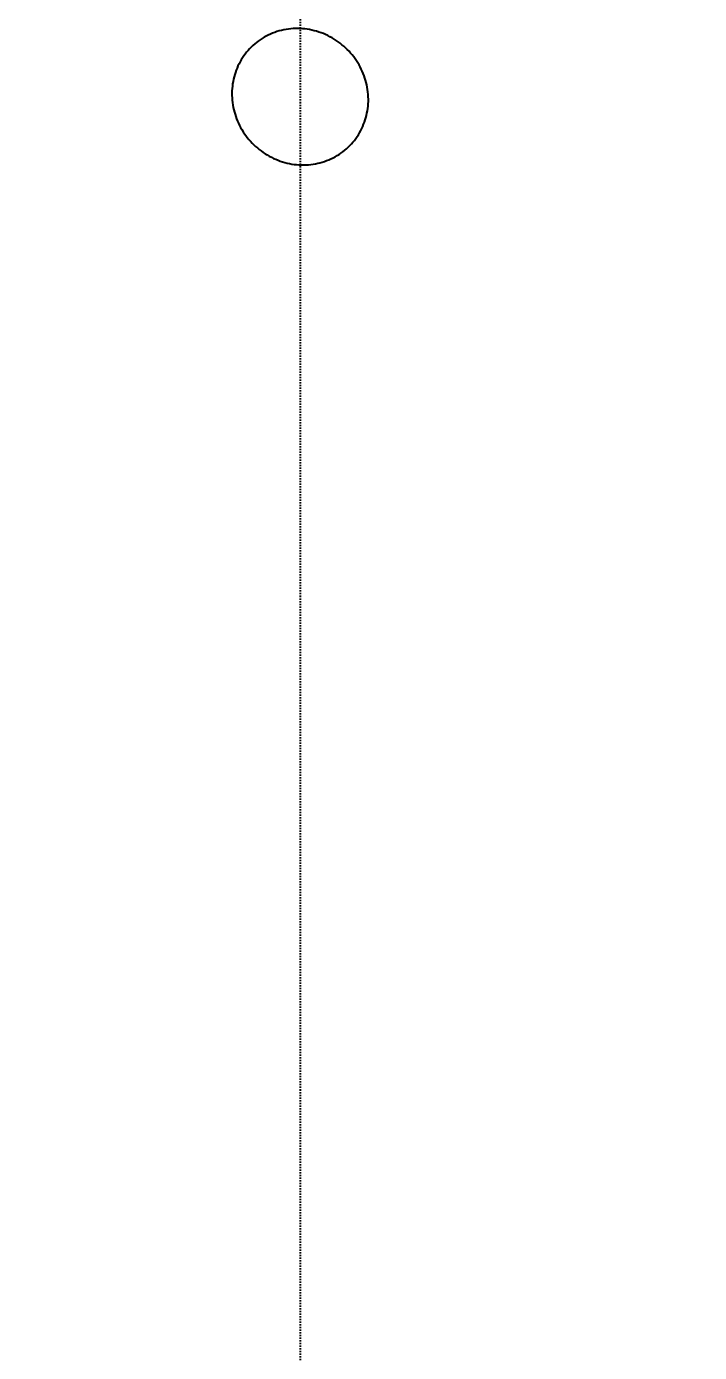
# Model space of a CAD drawing. Header units: millimetres. Extents: x 580 to 2065, y -13 to 1037.
# Drawn here: x 1128.6 to 1179, y 523 to 622.3 of the extents above; entities that cross this region are included whole.
import ezdxf

# ---------------------------------------------------------------- set-up
doc = ezdxf.new("R2010")
doc.units = ezdxf.units.MM
doc.header["$LTSCALE"] = 0.1
doc.linetypes.add('CENTER', pattern=[0.6, 0.375, -0.075, 0.075, -0.075])
doc.layers.add('CEN', color=1, linetype='CENTER')
doc.layers.add('DEFAULT', color=7, linetype='Continuous')
doc.styles.add('ARIAL', font='arial_0.ttf')
doc.dimstyles.new('DIMENSION STYLE 01', dxfattribs={"dimtxt": 20, "dimasz": 20, "dimexe": 10, "dimexo": 0.5, "dimgap": 0.09, "dimtad": 1, "dimtoh": 1, "dimdec": 0, "dimzin": 0, "dimdsep": 46, "dimtxsty": 'ARIAL', "dimcen": 0.5, "dimadec": 1, "dimazin": 0, "dimtfac": 1, "dimtdec": 4, "dimtofl": 0, "dimtmove": 0, "dimatfit": 3, "dimfxl": 1, "dimtolj": 1, "dimtzin": 0, "dimarcsym": 0})

# ---------------------------------------------------------------- blocks, each defined once
blk = doc.blocks.new('*D142')
at = {"layer": 'DEFAULT', "color": 0, "lineweight": -2, "transparency": 16777216}
for p, q in [((973.843, 547.956), (973.843, 424.145)), ((1324.6, 548.188), (1324.6, 424.145)), ((993.843, 434.145), (1304.6, 434.145))]:
    blk.add_line(p, q, dxfattribs=at)
at = {"layer": 'DEFAULT', "color": 0, "transparency": 16777216}
for points in [[(993.843, 437.478), (993.843, 430.812), (973.843, 434.145)], [(1304.6, 437.478), (1304.6, 430.812), (1324.6, 434.145)]]:
    blk.add_solid(points, dxfattribs=at)
at = {"layer": 'Defpoints', "color": 0, "transparency": 16777216}
for p in [(1324.6, 548.688), (973.843, 548.456), (1324.6, 434.145)]:
    blk.add_point(p, dxfattribs=at)
at = {"layer": 'DEFAULT', "color": 0, "transparency": 16777216, "insert": (1149.222, 444.453), "char_height": 20, "attachment_point": 5, "style": 'ARIAL'}
blk.add_mtext('\\A1;350^M^J', dxfattribs=at)
blk = doc.blocks.new('*D143')
at = {"layer": 'DEFAULT', "color": 0, "lineweight": -2, "transparency": 16777216}
for p, q in [((1148.747, 727.087), (1092.597, 782.286)), ((938.489, 611.258), (1085.707, 761.013)), ((973.487, 548.807), (917.337, 604.006))]:
    blk.add_line(p, q, dxfattribs=at)
at = {"layer": 'DEFAULT', "color": 0, "transparency": 16777216}
for points in [[(1083.33, 763.35), (1088.084, 758.676), (1099.728, 775.275)], [(936.111, 613.595), (940.866, 608.921), (924.468, 596.995)]]:
    blk.add_solid(points, dxfattribs=at)
at = {"layer": 'Defpoints', "color": 0, "transparency": 16777216}
for p in [(1099.728, 775.275), (1149.104, 726.736), (973.843, 548.456)]:
    blk.add_point(p, dxfattribs=at)
at = {"layer": 'DEFAULT', "color": 0, "transparency": 16777216, "insert": (1004.752, 693.357), "char_height": 20, "attachment_point": 5, "rotation": 45.48939, "style": 'ARIAL'}
blk.add_mtext('\\A1;250', dxfattribs=at)
blk = doc.blocks.new('*D144')
at = {"layer": 'DEFAULT', "color": 0, "lineweight": -2, "transparency": 16777216}
for p, q in [((1149.604, 726.736), (1373.552, 726.736)), ((1363.552, 706.736), (1363.552, 494.475)), ((1149.604, 474.475), (1373.552, 474.475))]:
    blk.add_line(p, q, dxfattribs=at)
at = {"layer": 'DEFAULT', "color": 0, "transparency": 16777216}
for points in [[(1360.218, 706.736), (1366.885, 706.736), (1363.552, 726.736)], [(1360.218, 494.475), (1366.885, 494.475), (1363.552, 474.475)]]:
    blk.add_solid(points, dxfattribs=at)
at = {"layer": 'Defpoints', "color": 0, "transparency": 16777216}
for p in [(1149.104, 726.736), (1149.104, 474.475), (1363.552, 474.475)]:
    blk.add_point(p, dxfattribs=at)
at = {"layer": 'DEFAULT', "color": 0, "transparency": 16777216, "insert": (1353.25, 600.606), "char_height": 20, "attachment_point": 5, "rotation": 90, "style": 'ARIAL'}
blk.add_mtext('\\A1;250^M^J', dxfattribs=at)

msp = doc.modelspace()

# ---------------------------------------------------------------- linework, layer by layer
at = {"layer": 'CEN'}
msp.add_line((1149.104, 811.889), (1149.104, 258.614), dxfattribs=at)
at = {"layer": 'DEFAULT'}
for p, q in [((1148.047, 622.126, -0.845), (1147.874, 622.094, -0.802)), ((1148.222, 622.152, -0.888), (1148.047, 622.126, -0.845)), ((1148.397, 622.172, -0.929), (1148.222, 622.152, -0.888)), ((1148.573, 622.186, -0.97), (1148.397, 622.172, -0.929)), ((1148.75, 622.194, -1.009), (1148.573, 622.186, -0.97)), ((1148.927, 622.195, -1.047), (1148.75, 622.194, -1.009)), ((1149.104, 622.191, -1.083), (1148.927, 622.195, -1.047)), ((1149.282, 622.18, -1.119), (1149.104, 622.191, -1.083)), ((1149.459, 622.163, -1.153), (1149.282, 622.18, -1.119)), ((1149.636, 622.14, -1.185), (1149.459, 622.163, -1.153)), ((1149.812, 622.111, -1.217), (1149.636, 622.14, -1.185)), ((1145.834, 621.15, -0.169), (1145.699, 621.04, -0.117)), ((1145.972, 621.255, -0.22), (1145.834, 621.15, -0.169)), ((1146.114, 621.355, -0.272), (1145.972, 621.255, -0.22)), ((1146.26, 621.45, -0.323), (1146.114, 621.355, -0.272)), ((1146.409, 621.539, -0.374), (1146.26, 621.45, -0.323)), ((1146.561, 621.624, -0.424), (1146.409, 621.539, -0.374)), ((1146.717, 621.702, -0.473), (1146.561, 621.624, -0.424)), ((1146.875, 621.776, -0.523), (1146.717, 621.702, -0.473)), ((1147.036, 621.843, -0.571), (1146.875, 621.776, -0.523)), ((1147.2, 621.905, -0.619), (1147.036, 621.843, -0.571)), ((1147.365, 621.961, -0.666), (1147.2, 621.905, -0.619)), ((1147.533, 622.011, -0.712), (1147.365, 621.961, -0.666)), ((1147.703, 622.055, -0.758), (1147.533, 622.011, -0.712)), ((1147.874, 622.094, -0.802), (1147.703, 622.055, -0.758)), ((1149.987, 622.076, -1.246), (1149.812, 622.111, -1.217)), ((1150.161, 622.035, -1.275), (1149.987, 622.076, -1.246)), ((1150.334, 621.987, -1.301), (1150.161, 622.035, -1.275)), ((1150.506, 621.934, -1.326), (1150.334, 621.987, -1.301)), ((1150.675, 621.875, -1.35), (1150.506, 621.934, -1.326)), ((1150.843, 621.811, -1.372), (1150.675, 621.875, -1.35)), ((1151.009, 621.74, -1.392), (1150.843, 621.811, -1.372)), ((1151.172, 621.665, -1.411), (1151.009, 621.74, -1.392)), ((1151.333, 621.583, -1.427), (1151.172, 621.665, -1.411)), ((1151.492, 621.496, -1.443), (1151.333, 621.583, -1.427)), ((1151.647, 621.404, -1.456), (1151.492, 621.496, -1.443)), ((1151.799, 621.307, -1.468), (1151.647, 621.404, -1.456)), ((1151.949, 621.204, -1.477), (1151.799, 621.307, -1.468)), ((1152.094, 621.097, -1.486), (1151.949, 621.204, -1.477)), ((1144.882, 620.145, 0.246), (1144.785, 620.001, 0.297)), ((1144.985, 620.285, 0.195), (1144.882, 620.145, 0.246)), ((1145.092, 620.421, 0.143), (1144.985, 620.285, 0.195)), ((1145.204, 620.554, 0.091), (1145.092, 620.421, 0.143)), ((1145.321, 620.682, 0.039), (1145.204, 620.554, 0.091)), ((1145.443, 620.806, -0.013), (1145.321, 620.682, 0.039)), ((1145.569, 620.925, -0.065), (1145.443, 620.806, -0.013)), ((1145.699, 621.04, -0.117), (1145.569, 620.925, -0.065)), ((1152.236, 620.984, -1.492), (1152.094, 621.097, -1.486)), ((1152.375, 620.867, -1.496), (1152.236, 620.984, -1.492)), ((1152.509, 620.746, -1.499), (1152.375, 620.867, -1.496)), ((1152.639, 620.62, -1.5), (1152.509, 620.746, -1.499)), ((1152.765, 620.489, -1.499), (1152.639, 620.62, -1.5)), ((1152.887, 620.355, -1.496), (1152.765, 620.489, -1.499)), ((1153.004, 620.217, -1.492), (1152.887, 620.355, -1.496)), ((1153.116, 620.075, -1.486), (1153.004, 620.217, -1.492)), ((1144.377, 619.232, 0.547), (1144.313, 619.07, 0.595)), ((1144.448, 619.392, 0.498), (1144.377, 619.232, 0.547)), ((1144.524, 619.549, 0.449), (1144.448, 619.392, 0.498)), ((1144.605, 619.703, 0.399), (1144.524, 619.549, 0.449)), ((1144.692, 619.853, 0.348), (1144.605, 619.703, 0.399)), ((1144.785, 620.001, 0.297), (1144.692, 619.853, 0.348)), ((1153.223, 619.929, -1.477), (1153.116, 620.075, -1.486)), ((1153.326, 619.78, -1.468), (1153.223, 619.929, -1.477)), ((1153.423, 619.628, -1.456), (1153.326, 619.78, -1.468)), ((1153.516, 619.472, -1.443), (1153.423, 619.628, -1.456)), ((1153.603, 619.314, -1.427), (1153.516, 619.472, -1.443)), ((1153.684, 619.153, -1.411), (1153.603, 619.314, -1.427)), ((1153.76, 618.99, -1.392), (1153.684, 619.153, -1.411)), ((1144.077, 618.227, 0.824), (1144.048, 618.053, 0.867)), ((1144.112, 618.399, 0.78), (1144.077, 618.227, 0.824)), ((1144.153, 618.569, 0.735), (1144.112, 618.399, 0.78)), ((1144.201, 618.738, 0.689), (1144.153, 618.569, 0.735)), ((1144.254, 618.905, 0.642), (1144.201, 618.738, 0.689)), ((1144.313, 619.07, 0.595), (1144.254, 618.905, 0.642)), ((1153.83, 618.824, -1.372), (1153.76, 618.99, -1.392)), ((1153.895, 618.656, -1.35), (1153.83, 618.824, -1.372)), ((1153.954, 618.486, -1.326), (1153.895, 618.656, -1.35)), ((1154.007, 618.315, -1.301), (1153.954, 618.486, -1.326)), ((1154.054, 618.142, -1.275), (1154.007, 618.315, -1.301)), ((1143.997, 617.526, 0.989), (1143.992, 617.349, 1.028)), ((1143.992, 617.349, 1.028), (1143.994, 617.172, 1.065)), ((1143.994, 617.172, 1.065), (1144.002, 616.994, 1.101)), ((1144.008, 617.702, 0.95), (1143.997, 617.526, 0.989)), ((1144.025, 617.878, 0.909), (1144.008, 617.702, 0.95)), ((1144.048, 618.053, 0.867), (1144.025, 617.878, 0.909)), ((1154.095, 617.968, -1.246), (1154.054, 618.142, -1.275)), ((1154.13, 617.792, -1.217), (1154.095, 617.968, -1.246)), ((1154.16, 617.616, -1.185), (1154.13, 617.792, -1.217)), ((1154.183, 617.44, -1.153), (1154.16, 617.616, -1.185)), ((1154.199, 617.262, -1.119), (1154.183, 617.44, -1.153)), ((1154.21, 617.085, -1.083), (1154.199, 617.262, -1.119)), ((1144.002, 616.994, 1.101), (1144.015, 616.817, 1.136)), ((1144.015, 616.817, 1.136), (1144.035, 616.64, 1.169)), ((1144.035, 616.64, 1.169), (1144.062, 616.464, 1.201)), ((1144.062, 616.464, 1.201), (1144.094, 616.288, 1.232)), ((1144.094, 616.288, 1.232), (1144.132, 616.113, 1.261)), ((1154.146, 616.028, -0.845), (1154.172, 616.202, -0.888)), ((1154.172, 616.202, -0.888), (1154.192, 616.377, -0.929)), ((1154.192, 616.377, -0.929), (1154.206, 616.554, -0.97)), ((1154.206, 616.554, -0.97), (1154.213, 616.73, -1.009)), ((1154.215, 616.908, -1.047), (1154.21, 617.085, -1.083)), ((1154.213, 616.73, -1.009), (1154.215, 616.908, -1.047)), ((1144.132, 616.113, 1.261), (1144.176, 615.939, 1.288)), ((1144.176, 615.939, 1.288), (1144.226, 615.767, 1.314)), ((1144.226, 615.767, 1.314), (1144.282, 615.597, 1.338)), ((1144.282, 615.597, 1.338), (1144.344, 615.428, 1.361)), ((1144.344, 615.428, 1.361), (1144.411, 615.261, 1.382)), ((1144.411, 615.261, 1.382), (1144.485, 615.096, 1.401)), ((1153.863, 615.017, -0.571), (1153.925, 615.18, -0.619)), ((1153.925, 615.18, -0.619), (1153.981, 615.346, -0.666)), ((1153.981, 615.346, -0.666), (1154.031, 615.514, -0.712)), ((1154.031, 615.514, -0.712), (1154.075, 615.684, -0.758)), ((1154.075, 615.684, -0.758), (1154.113, 615.855, -0.802)), ((1154.113, 615.855, -0.802), (1154.146, 616.028, -0.845)), ((1144.485, 615.096, 1.401), (1144.563, 614.934, 1.419)), ((1144.563, 614.934, 1.419), (1144.647, 614.774, 1.435)), ((1144.647, 614.774, 1.435), (1144.737, 614.618, 1.449)), ((1144.737, 614.618, 1.449), (1144.832, 614.464, 1.462)), ((1144.832, 614.464, 1.462), (1144.932, 614.313, 1.473)), ((1144.932, 614.313, 1.473), (1145.037, 614.166, 1.482)), ((1153.375, 614.095, -0.272), (1153.47, 614.24, -0.323)), ((1153.47, 614.24, -0.323), (1153.559, 614.39, -0.374)), ((1153.559, 614.39, -0.374), (1153.643, 614.542, -0.424)), ((1153.643, 614.542, -0.424), (1153.722, 614.697, -0.473)), ((1153.722, 614.697, -0.473), (1153.795, 614.856, -0.523)), ((1153.795, 614.856, -0.523), (1153.863, 615.017, -0.571)), ((1145.037, 614.166, 1.482), (1145.147, 614.022, 1.489)), ((1145.147, 614.022, 1.489), (1145.262, 613.881, 1.494)), ((1145.262, 613.881, 1.494), (1145.381, 613.745, 1.498)), ((1145.381, 613.745, 1.498), (1145.505, 613.613, 1.5)), ((1145.505, 613.613, 1.5), (1145.633, 613.485, 1.5)), ((1145.633, 613.485, 1.5), (1145.765, 613.361, 1.498)), ((1145.765, 613.361, 1.498), (1145.901, 613.242, 1.494)), ((1145.901, 613.242, 1.494), (1146.042, 613.127, 1.489)), ((1152.441, 613.073, 0.143), (1152.574, 613.185, 0.091)), ((1152.574, 613.185, 0.091), (1152.702, 613.302, 0.039)), ((1152.702, 613.302, 0.039), (1152.826, 613.424, -0.013)), ((1152.826, 613.424, -0.013), (1152.945, 613.55, -0.065)), ((1152.945, 613.55, -0.065), (1153.06, 613.68, -0.117)), ((1153.06, 613.68, -0.117), (1153.17, 613.814, -0.169)), ((1153.17, 613.814, -0.169), (1153.275, 613.953, -0.22)), ((1153.275, 613.953, -0.22), (1153.375, 614.095, -0.272)), ((1146.042, 613.127, 1.489), (1146.185, 613.017, 1.482)), ((1146.185, 613.017, 1.482), (1146.333, 612.912, 1.473)), ((1146.333, 612.912, 1.473), (1146.484, 612.812, 1.462)), ((1146.484, 612.812, 1.462), (1146.638, 612.717, 1.449)), ((1146.638, 612.717, 1.449), (1146.794, 612.628, 1.435)), ((1146.794, 612.628, 1.435), (1146.954, 612.543, 1.419)), ((1146.954, 612.543, 1.419), (1147.116, 612.465, 1.401)), ((1147.116, 612.465, 1.401), (1147.281, 612.392, 1.382)), ((1147.281, 612.392, 1.382), (1147.448, 612.324, 1.361)), ((1147.448, 612.324, 1.361), (1147.617, 612.262, 1.338)), ((1147.617, 612.262, 1.338), (1147.787, 612.206, 1.314)), ((1147.787, 612.206, 1.314), (1147.959, 612.156, 1.288)), ((1150.589, 612.134, 0.735), (1150.758, 612.181, 0.689)), ((1150.758, 612.181, 0.689), (1150.925, 612.234, 0.642)), ((1150.925, 612.234, 0.642), (1151.09, 612.293, 0.595)), ((1151.09, 612.293, 0.595), (1151.252, 612.358, 0.547)), ((1151.252, 612.358, 0.547), (1151.412, 612.428, 0.498)), ((1151.412, 612.428, 0.498), (1151.569, 612.504, 0.449)), ((1151.569, 612.504, 0.449), (1151.723, 612.586, 0.399)), ((1151.723, 612.586, 0.399), (1151.873, 612.673, 0.348)), ((1151.873, 612.673, 0.348), (1152.021, 612.765, 0.297)), ((1152.021, 612.765, 0.297), (1152.165, 612.863, 0.246)), ((1152.165, 612.863, 0.246), (1152.305, 612.965, 0.195)), ((1152.305, 612.965, 0.195), (1152.441, 613.073, 0.143)), ((1147.959, 612.156, 1.288), (1148.133, 612.112, 1.261)), ((1148.133, 612.112, 1.261), (1148.308, 612.074, 1.232)), ((1148.308, 612.074, 1.232), (1148.483, 612.042, 1.201)), ((1148.483, 612.042, 1.201), (1148.66, 612.016, 1.169)), ((1148.66, 612.016, 1.169), (1148.837, 611.996, 1.136)), ((1148.837, 611.996, 1.136), (1149.014, 611.982, 1.101)), ((1149.014, 611.982, 1.101), (1149.192, 611.974, 1.065)), ((1149.192, 611.974, 1.065), (1149.369, 611.973, 1.028)), ((1149.369, 611.973, 1.028), (1149.546, 611.977, 0.989)), ((1149.546, 611.977, 0.989), (1149.722, 611.988, 0.95)), ((1149.722, 611.988, 0.95), (1149.898, 612.005, 0.909)), ((1149.898, 612.005, 0.909), (1150.073, 612.028, 0.867)), ((1150.073, 612.028, 0.867), (1150.247, 612.057, 0.824)), ((1150.247, 612.057, 0.824), (1150.419, 612.093, 0.78)), ((1150.419, 612.093, 0.78), (1150.589, 612.134, 0.735))]:
    msp.add_line(p, q, dxfattribs=at)

# ---------------------------------------------------------------- dimensions: what is measured, and where the dimension line sits
dim = msp.add_linear_dim(base=(1099.728, 775.275), p1=(973.843, 548.456), p2=(1149.104, 726.736), angle=45.48939, dimstyle='DIMENSION STYLE 01', dxfattribs=at)
dim.commit()
dim.dimension.update_dxf_attribs({"geometry": '*D143', "text_midpoint": (1004.752, 693.357)})
dim = msp.add_linear_dim(base=(1363.552, 474.475), p1=(1149.104, 726.736), p2=(1149.104, 474.475), angle=270.00004, text='250^M^J', dimstyle='DIMENSION STYLE 01', dxfattribs=at)
dim.commit()
dim.dimension.update_dxf_attribs({"geometry": '*D144', "text_midpoint": (1353.25, 600.606)})
dim = msp.add_linear_dim(base=(1324.6, 434.145), p1=(973.843, 548.456), p2=(1324.6, 548.688), text='350^M^J', dimstyle='DIMENSION STYLE 01', dxfattribs=at)
dim.commit()
dim.dimension.update_dxf_attribs({"geometry": '*D142', "text_midpoint": (1149.222, 444.453)})

doc.saveas('drawing.dxf')
